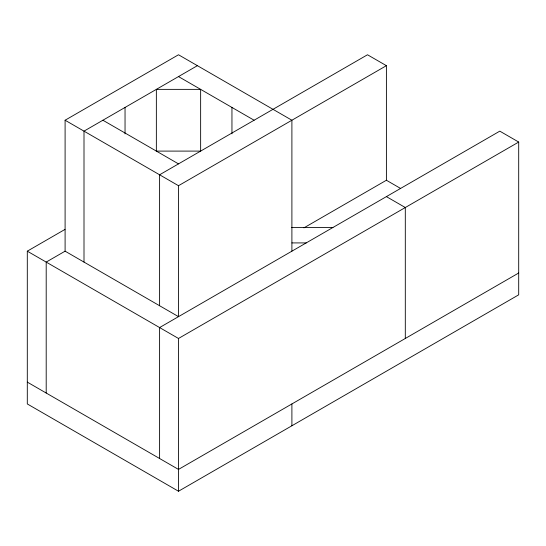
<?xml version="1.0" encoding="UTF-8"?>
<svg xmlns="http://www.w3.org/2000/svg" width="546" height="546" viewBox="0 0 546 546"><rect width="100%" height="100%" fill="white"/><g stroke="black" fill="none" stroke-linecap="round" stroke-linejoin="round"><path stroke-width="0.82" d="M65.097 120.229L178.501 185.701L178.501 316.646L65.097 251.174L65.097 120.229L178.501 54.764L291.898 120.229L291.898 251.174M197.399 65.67L84.002 131.142L84.002 262.087M159.603 458.503L159.603 327.559L499.802 131.149L518.7 142.056L518.7 294.826L178.501 491.236L27.3 403.944L27.3 251.174L64.974 229.422M65.097 251.174L46.198 262.087L46.198 393.031M178.501 185.701L386.397 65.677L386.397 180.248L303.924 227.866M27.3 251.174L178.501 338.472L518.7 142.056M518.7 273L178.501 469.417L27.3 382.118M156.354 151.099L200.641 151.099M291.475 227.477L332.944 227.477M291.898 242.915L306.217 242.915M386.397 65.677L367.499 54.764L159.603 174.788L159.603 305.733M386.397 180.248L400.573 188.438M178.501 76.583L254.102 120.229M386.397 196.615L405.303 207.528L405.303 338.472M102.901 120.229L178.501 163.882M291.898 403.944L291.898 425.771M231.954 107.446L231.954 133.804M200.641 151.44L200.641 89.367L156.354 89.367L156.354 151.645M178.501 338.472L178.501 491.236M125.041 107.446L125.041 133.893"/></g></svg>
